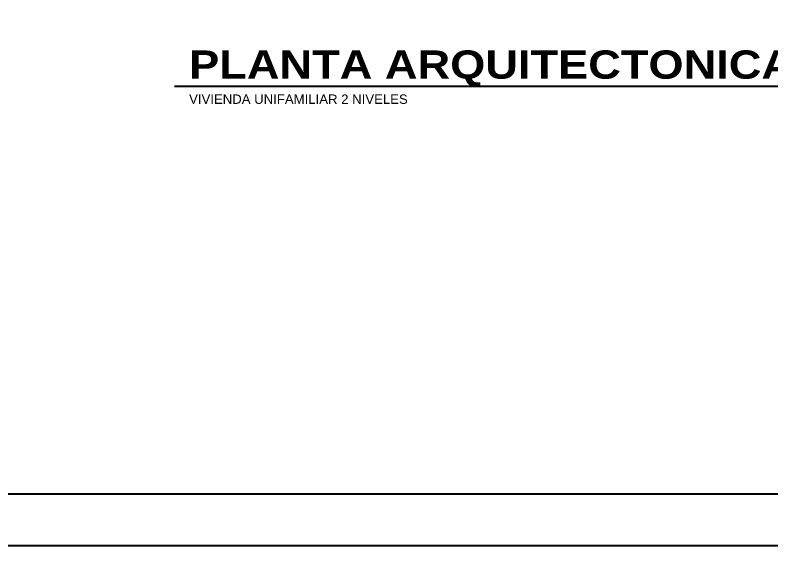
# Model space of a CAD drawing. Header units: inches. Extents: x -370 to 18, y -197 to 199.
# Drawn here: x -172.29 to -157.73, y 156.46 to 166.69 of the extents above; entities that cross this region are included whole.
import ezdxf

# ---------------------------------------------------------------- set-up
doc = ezdxf.new("R2010")
doc.units = ezdxf.units.IN
doc.header["$MEASUREMENT"] = 0
doc.layers.add('MUEBLES', color=7, linetype='Continuous')
doc.styles.add('1', font='arial.ttf')
doc.styles.add('2', font='')
doc.styles.get('2').set_extended_font_data('Arial Black')

# ---------------------------------------------------------------- blocks, each defined once
blk = doc.blocks.new('*U745')
at = {"color": 13}
blk.add_line((0, 0), (19.611, 0), dxfattribs=at)
at = {"color": 5}
blk.add_line((0, 0), (0.218, 0), dxfattribs=at)
at = {"color": 1, "linetype": 'Continuous', "style": '2'}
blk.add_attdef('TITULO', (0.308, 0.162), '', height=0.6, dxfattribs=at)
at = {"color": 2, "style": '1'}
blk.add_attdef('ESCALA', (17.119, -0.311), '', height=0.2, dxfattribs=at)
at = {"color": 2, "linetype": 'Continuous', "style": '1'}
blk.add_attdef('DESCRIPCION', (0.308, -0.373), '', height=0.2, dxfattribs=at)

msp = doc.modelspace()

# ---------------------------------------------------------------- linework, layer by layer
at = {"layer": 'MUEBLES', "color": 1}
msp.add_lwpolyline([(-142.34345, 198.5134), (-142.34345, 156.4634), (-201.74345, 156.4634), (-201.74345, 198.5134)], close=True, dxfattribs=at)
at = {"layer": 'MUEBLES', "color": 6}
msp.add_lwpolyline([(-144.34345, 197.5134), (-144.34345, 157.4634), (-199.74345, 157.4634), (-199.74345, 197.5134)], close=True, dxfattribs=at)

# ---------------------------------------------------------------- block references
ref = msp.add_blockref('*U745', (-169.2172, 165.3221), dxfattribs=dict(xscale=0.9073029058261515, yscale=0.9073029058261515, zscale=0.9073029058261515))
ref.add_attrib('TITULO', 'PLANTA ARQUITECTONICA NIVEL 2', (-168.93754, 165.46887), dxfattribs={"color": 1, "linetype": 'Continuous', "height": 0.5443817, "style": '2'})
ref.add_attrib('DESCRIPCION', 'VIVIENDA UNIFAMILIAR 2 NIVELES', (-168.93754, 164.98355), dxfattribs={"color": 2, "linetype": 'Continuous', "height": 0.1814606, "style": '1'})

doc.saveas('drawing.dxf')
